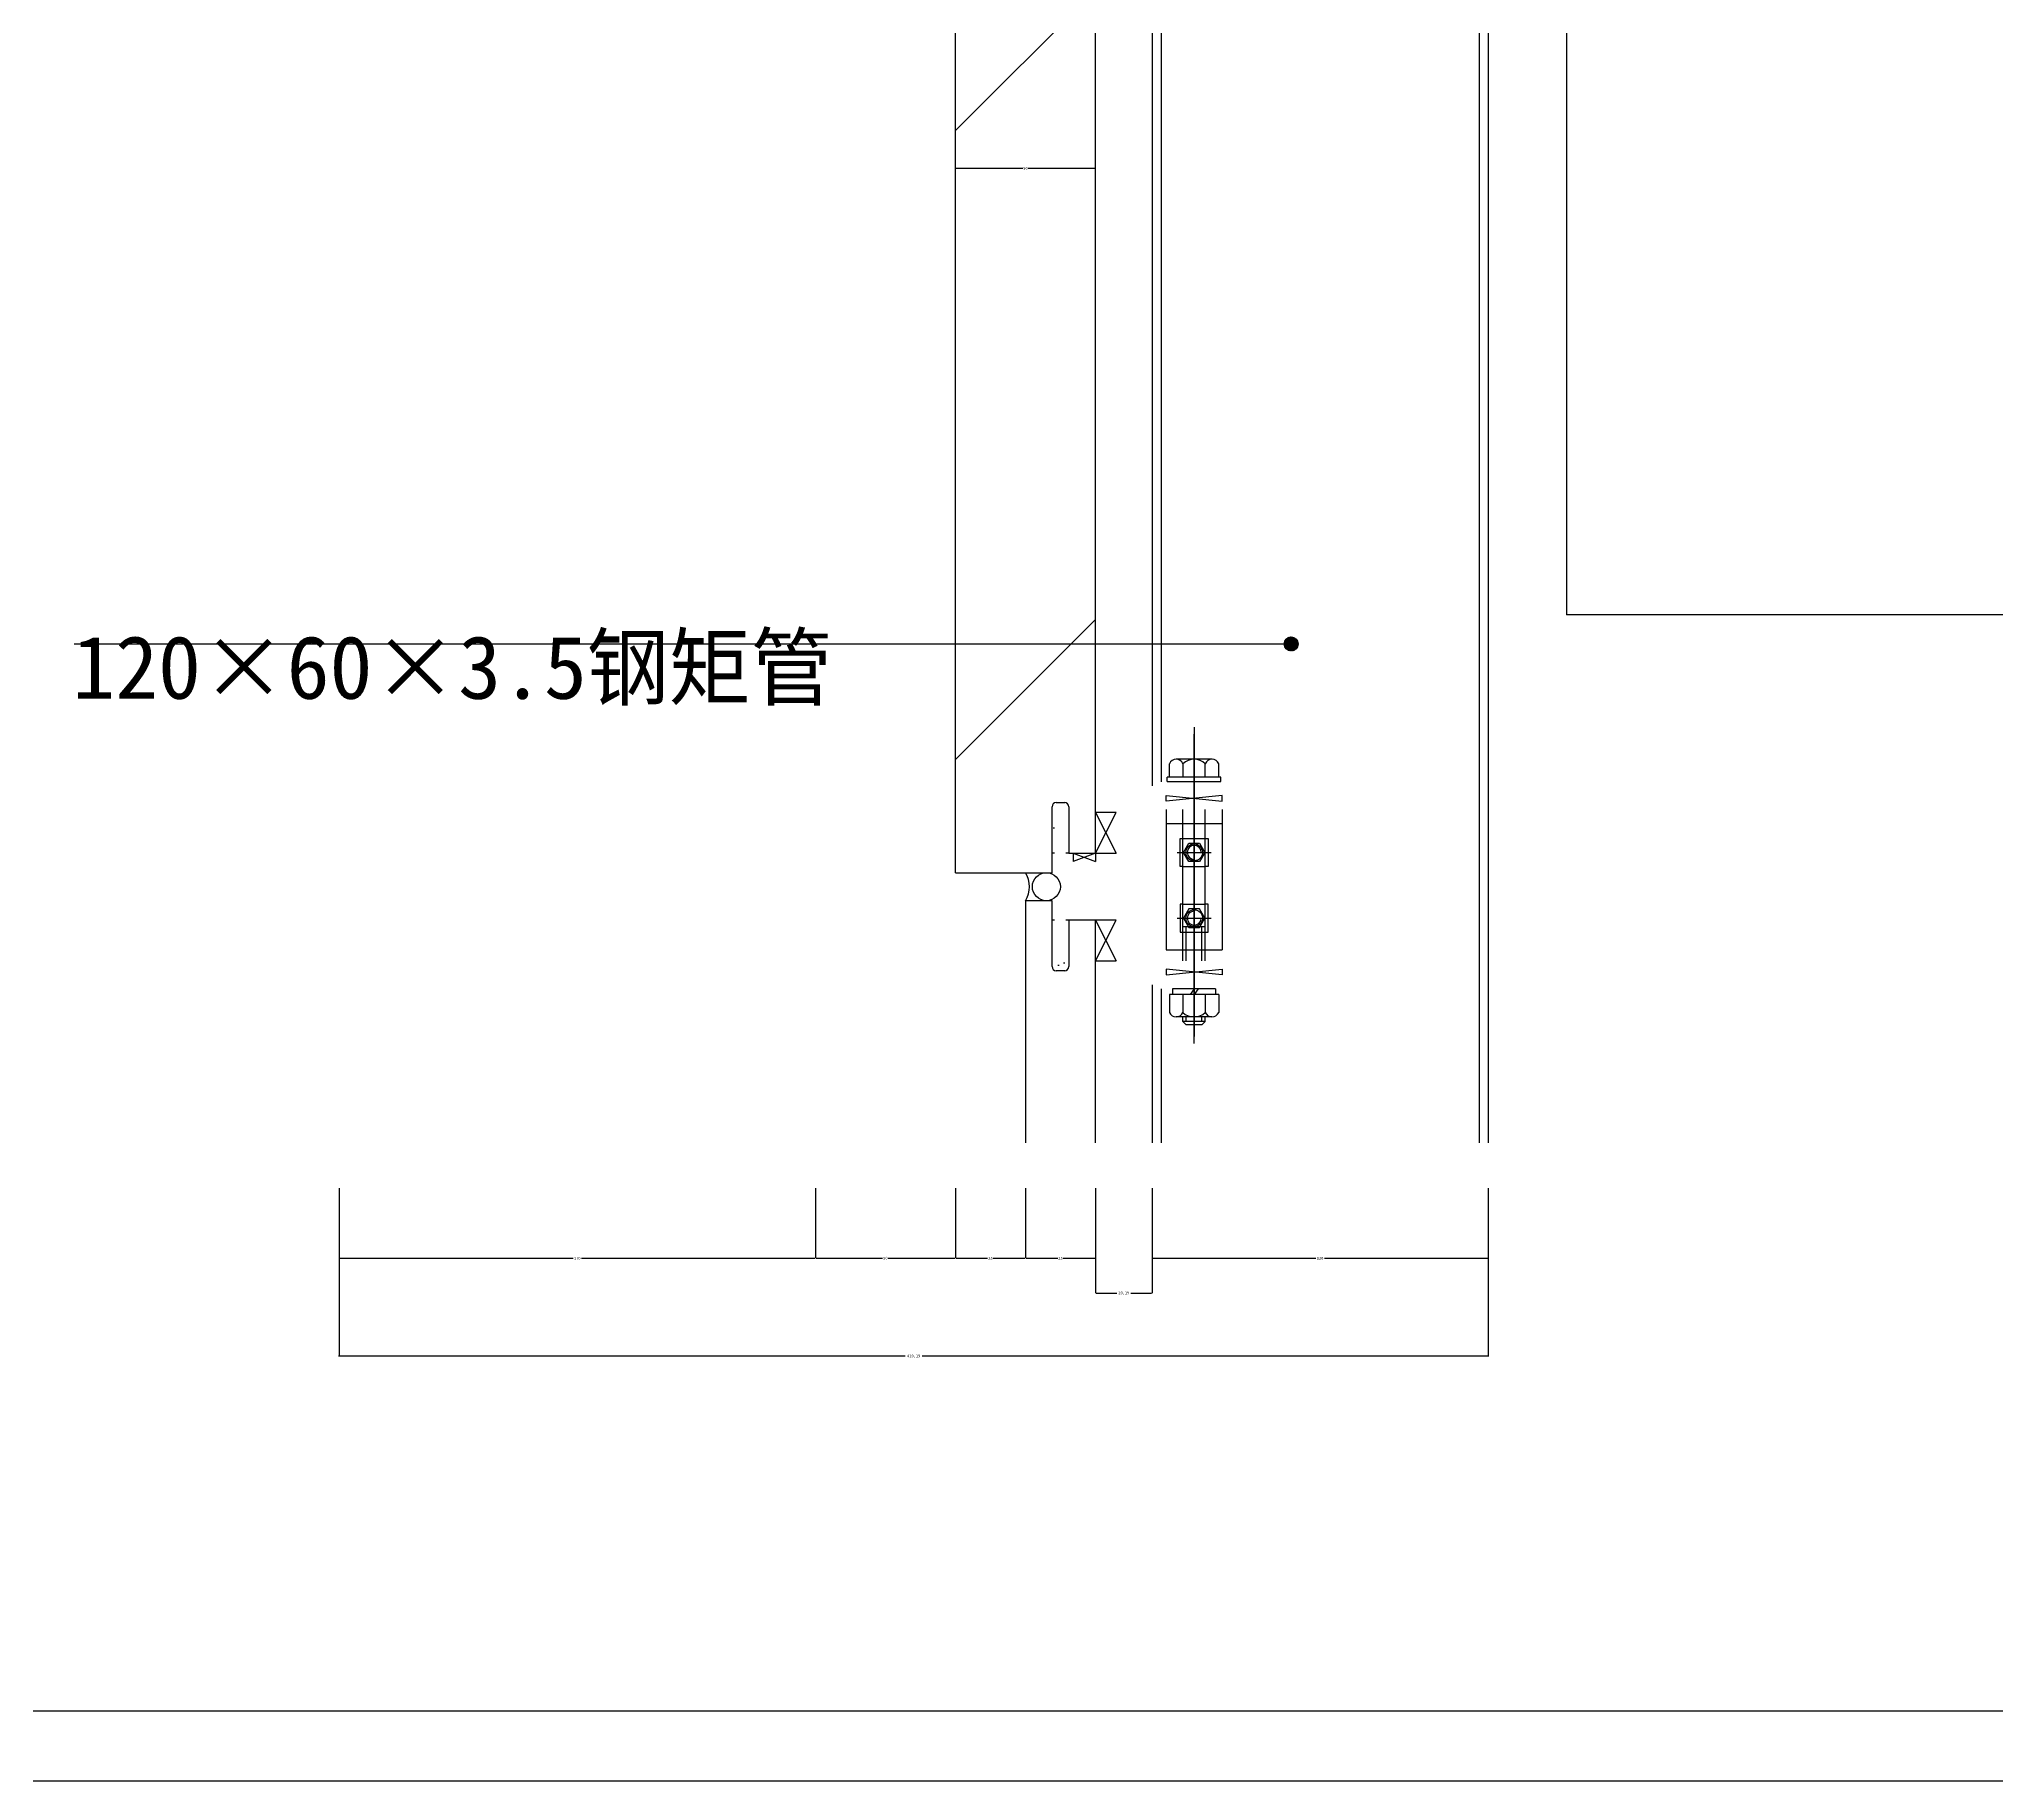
# Model space of a CAD drawing. Header units: metres. Extents: x 2331 to 4431, y 1496 to 2981.
# Drawn here: x 2880 to 3579, y 1496 to 2118 of the extents above; entities that cross this region are included whole.
import ezdxf

# ---------------------------------------------------------------- set-up
doc = ezdxf.new("R2010")
doc.units = ezdxf.units.M
for name, color, linetype in [('ASHADE', 1, 'Continuous'), ('图层1', 8, 'Continuous'), ('图框', 5, 'Continuous'), ('外形', 3, 'Continuous'), ('文字标注1', 4, 'Continuous'), ('轴线', 6, 'Continuous')]:
    doc.layers.add(name, color=color, linetype=linetype)
doc.dimstyles.get("Standard").update_dxf_attribs({"dimtxt": 2.5, "dimasz": 2.5, "dimexe": 1.25, "dimexo": 0.625, "dimtad": 1, "dimcen": 2.5, "dimazin": 3, "dimtfac": 1, "dimtmove": 0, "dimatfit": 3})

# ---------------------------------------------------------------- blocks, each defined once
blk = doc.blocks.new('_CLOSEDFILLED')
at = {"color": 0, "linetype": 'BYBLOCK'}
blk.add_solid([(-1, 0.2), (0, 0), (-1, -0.2)], dxfattribs=at)
blk = doc.blocks.new('*D1')
for p, q in [((3207.53, 2019.1), (3207.53, 2071.53)), ((3207.78, 2071.53), (3231.53, 2071.53)), ((3233.53, 2071.53), (3257.28, 2071.53)), ((3257.53, 2019.1), (3257.53, 2071.53))]:
    blk.add_line(p, q)
at = {"layer": 'Defpoints'}
for p in [(3207.53, 2071.53), (3207.53, 2019.1), (3257.53, 2019.1)]:
    blk.add_point(p, dxfattribs=at)
at = {"xscale": 0.25, "yscale": 0.25, "rotation": 180}
blk.add_blockref('_CLOSEDFILLED', (3207.53, 2071.53), dxfattribs=at)
at = {"xscale": 0.25, "yscale": 0.25}
blk.add_blockref('_CLOSEDFILLED', (3257.53, 2071.53), dxfattribs=at)
at = {"insert": (3232.53, 2071.53), "char_height": 1, "attachment_point": 5}
blk.add_mtext('50', dxfattribs=at)
blk = doc.blocks.new('*D7')
for p, q in [((2987.53, 1707.42), (2987.53, 1682.41)), ((3157.53, 1707.42), (3157.53, 1682.41)), ((2987.78, 1682.41), (3071.03, 1682.41)), ((3074.03, 1682.41), (3157.28, 1682.41))]:
    blk.add_line(p, q)
at = {"layer": 'Defpoints'}
for p in [(2987.53, 1707.42), (3157.53, 1707.42), (2987.53, 1682.41)]:
    blk.add_point(p, dxfattribs=at)
at = {"xscale": 0.25, "yscale": 0.25, "rotation": 180}
blk.add_blockref('_CLOSEDFILLED', (2987.53, 1682.41), dxfattribs=at)
at = {"xscale": 0.25, "yscale": 0.25}
blk.add_blockref('_CLOSEDFILLED', (3157.53, 1682.41), dxfattribs=at)
at = {"insert": (3072.53, 1682.41), "char_height": 1, "attachment_point": 5}
blk.add_mtext('170', dxfattribs=at)
blk = doc.blocks.new('*D8')
for p, q in [((3157.53, 1707.42), (3157.53, 1682.41)), ((3207.53, 1707.42), (3207.53, 1682.41)), ((3157.78, 1682.41), (3181.53, 1682.41)), ((3183.53, 1682.41), (3207.28, 1682.41))]:
    blk.add_line(p, q)
at = {"layer": 'Defpoints'}
for p in [(3157.53, 1707.42), (3207.53, 1707.42), (3157.53, 1682.41)]:
    blk.add_point(p, dxfattribs=at)
at = {"xscale": 0.25, "yscale": 0.25, "rotation": 180}
blk.add_blockref('_CLOSEDFILLED', (3157.53, 1682.41), dxfattribs=at)
at = {"xscale": 0.25, "yscale": 0.25}
blk.add_blockref('_CLOSEDFILLED', (3207.53, 1682.41), dxfattribs=at)
at = {"insert": (3182.53, 1682.41), "char_height": 1, "attachment_point": 5}
blk.add_mtext('50', dxfattribs=at)
blk = doc.blocks.new('*D9')
for p, q in [((3207.53, 1707.42), (3207.53, 1682.41)), ((3232.53, 1707.42), (3232.53, 1682.41)), ((3207.78, 1682.41), (3219.03, 1682.41)), ((3221.03, 1682.41), (3232.28, 1682.41))]:
    blk.add_line(p, q)
at = {"layer": 'Defpoints'}
for p in [(3207.53, 1707.42), (3232.53, 1707.42), (3207.53, 1682.41)]:
    blk.add_point(p, dxfattribs=at)
at = {"xscale": 0.25, "yscale": 0.25, "rotation": 180}
blk.add_blockref('_CLOSEDFILLED', (3207.53, 1682.41), dxfattribs=at)
at = {"xscale": 0.25, "yscale": 0.25}
blk.add_blockref('_CLOSEDFILLED', (3232.53, 1682.41), dxfattribs=at)
at = {"insert": (3220.03, 1682.41), "char_height": 1, "attachment_point": 5}
blk.add_mtext('25', dxfattribs=at)
blk = doc.blocks.new('*D10')
for p, q in [((3232.53, 1707.42), (3232.53, 1682.41)), ((3257.53, 1707.42), (3257.53, 1682.41)), ((3232.78, 1682.41), (3244.03, 1682.41)), ((3246.03, 1682.41), (3257.28, 1682.41))]:
    blk.add_line(p, q)
at = {"layer": 'Defpoints'}
for p in [(3232.53, 1707.42), (3257.53, 1707.42), (3232.53, 1682.41)]:
    blk.add_point(p, dxfattribs=at)
at = {"xscale": 0.25, "yscale": 0.25, "rotation": 180}
blk.add_blockref('_CLOSEDFILLED', (3232.53, 1682.41), dxfattribs=at)
at = {"xscale": 0.25, "yscale": 0.25}
blk.add_blockref('_CLOSEDFILLED', (3257.53, 1682.41), dxfattribs=at)
at = {"insert": (3245.03, 1682.41), "char_height": 1, "attachment_point": 5}
blk.add_mtext('25', dxfattribs=at)
blk = doc.blocks.new('*D11')
for p, q in [((3257.53, 1707.42), (3257.53, 1669.91)), ((3277.72, 1707.42), (3277.72, 1669.91)), ((3257.78, 1669.91), (3265.125, 1669.91)), ((3270.125, 1669.91), (3277.47, 1669.91))]:
    blk.add_line(p, q)
at = {"layer": 'Defpoints'}
for p in [(3257.53, 1707.42), (3277.72, 1707.42), (3257.53, 1669.91)]:
    blk.add_point(p, dxfattribs=at)
at = {"xscale": 0.25, "yscale": 0.25, "rotation": 180}
blk.add_blockref('_CLOSEDFILLED', (3257.53, 1669.91), dxfattribs=at)
at = {"xscale": 0.25, "yscale": 0.25}
blk.add_blockref('_CLOSEDFILLED', (3277.72, 1669.91), dxfattribs=at)
at = {"insert": (3267.625, 1669.91), "char_height": 1, "attachment_point": 5}
blk.add_mtext('20,19', dxfattribs=at)
blk = doc.blocks.new('*D12')
for p, q in [((3277.72, 1707.42), (3277.72, 1682.41)), ((3397.72, 1707.42), (3397.72, 1682.41)), ((3277.97, 1682.41), (3336.22, 1682.41)), ((3339.22, 1682.41), (3397.47, 1682.41))]:
    blk.add_line(p, q)
at = {"layer": 'Defpoints'}
for p in [(3277.72, 1707.42), (3397.72, 1707.42), (3277.72, 1682.41)]:
    blk.add_point(p, dxfattribs=at)
at = {"xscale": 0.25, "yscale": 0.25, "rotation": 180}
blk.add_blockref('_CLOSEDFILLED', (3277.72, 1682.41), dxfattribs=at)
at = {"xscale": 0.25, "yscale": 0.25}
blk.add_blockref('_CLOSEDFILLED', (3397.72, 1682.41), dxfattribs=at)
at = {"insert": (3337.72, 1682.41), "char_height": 1, "attachment_point": 5}
blk.add_mtext('120', dxfattribs=at)
blk = doc.blocks.new('*D13')
for p, q in [((2987.53, 1707.42), (2987.53, 1647.41)), ((3397.72, 1707.42), (3397.72, 1647.41)), ((3189.625, 1647.41), (2987.28, 1647.41)), ((3397.97, 1647.41), (3195.625, 1647.41))]:
    blk.add_line(p, q)
at = {"layer": 'Defpoints'}
for p in [(2987.53, 1707.42), (3397.72, 1707.42), (3397.72, 1647.41)]:
    blk.add_point(p, dxfattribs=at)
at = {"xscale": 0.25, "yscale": 0.25}
blk.add_blockref('_CLOSEDFILLED', (2987.53, 1647.41), dxfattribs=at)
at = {"xscale": 0.25, "yscale": 0.25, "rotation": 180}
blk.add_blockref('_CLOSEDFILLED', (3397.72, 1647.41), dxfattribs=at)
at = {"insert": (3192.625, 1647.41), "char_height": 1, "attachment_point": 5}
blk.add_mtext('410,19', dxfattribs=at)

msp = doc.modelspace()

# ---------------------------------------------------------------- hatches: boundary and pattern name
at = {"layer": 'ASHADE'}
h = msp.add_hatch(dxfattribs=at)
h.set_pattern_fill('SOLID')
h.paths.add_polyline_path([(3324.87, 1901.7, 1), (3329.87, 1901.7, 1)])
at = {"layer": '图层1'}
h = msp.add_hatch(dxfattribs=at)
h.set_pattern_fill('ANSI31', scale=200)
h.paths.add_polyline_path([(3625.72, 2833.44), (3425.72, 2833.44), (3425.72, 2612.05), (3625.72, 2612.05)])
h.paths.add_polyline_path([(3425.72, 2612.05), (3425.72, 2517.05), (3429.72, 2517.05), (3429.72, 2518.05), (3533.72, 2518.05), (3538.72, 2512.05), (3533.72, 2506.05), (3429.72, 2506.05), (3429.72, 2507.05), (3425.72, 2507.05), (3425.72, 2367.05), (3429.72, 2367.05), (3429.72, 2368.05), (3533.72, 2368.05), (3538.72, 2362.05), (3533.72, 2356.05), (3429.72, 2356.05), (3429.72, 2357.05), (3425.72, 2357.05), (3425.72, 1912.05), (3825.72, 1912.05), (3825.72, 2492.05), (3952.83, 2492.05), (3952.83, 2612.05)])
h = msp.add_hatch(dxfattribs=at)
h.set_pattern_fill('AR-CONC', scale=10)
h.paths.add_polyline_path([(3538.72, 2362.05), (3533.72, 2356.05), (3429.72, 2356.05), (3429.72, 2357.05), (3425.72, 2357.05), (3425.72, 1912.05), (3825.72, 1912.05), (3825.72, 2492.05), (3952.83, 2492.05), (3952.83, 2612.05), (3425.72, 2612.05), (3425.72, 2517.05), (3429.72, 2517.05), (3429.72, 2518.05), (3533.72, 2518.05), (3538.72, 2512.05), (3533.72, 2506.05), (3429.72, 2506.05), (3429.72, 2507.05), (3425.72, 2507.05), (3425.72, 2367.05), (3429.72, 2367.05), (3429.72, 2368.05), (3533.72, 2368.05)])
h = msp.add_hatch(dxfattribs=at)
h.set_pattern_fill('ANSI33', scale=50)
h.paths.add_polyline_path([(3257.53, 2260.05), (3235.65, 2260.05), (3235.65, 2245.55, -0.41), (3234.15, 2244.05), (3231.15, 2244.05, -0.41), (3229.65, 2245.55), (3229.65, 2310.05), (3207.53, 2310.05), (3207.53, 1820.05), (3242.03, 1820.05), (3242.03, 1843.55, -0.41), (3243.53, 1845.05), (3246.53, 1845.05, -0.41), (3248.03, 1843.55), (3248.03, 1827.05), (3257.53, 1827.05)])
h = msp.add_hatch(dxfattribs=at)
h.set_pattern_fill('AR-SAND', scale=0.5)
h.paths.add_polyline_path([(3248.03, 1843.55, 0.41), (3246.53, 1845.05), (3243.53, 1845.05, 0.41), (3242.03, 1843.55), (3242.03, 1827.05), (3242.92, 1827.05), (3242.92, 1838.72, -0.6), (3244.17, 1841.05), (3245.67, 1841.05, -0.6), (3246.92, 1838.72), (3246.92, 1827.05), (3248.03, 1827.05)])
h = msp.add_hatch(dxfattribs=at)
h.set_pattern_fill('AR-SAND')
h.paths.add_polyline_path([(3232.53, 1820.05, -0.29), (3232.53, 1810.05), (3239.99, 1810.05, -0.41), (3234.99, 1815.05, -0.41), (3239.99, 1820.05)])
h = msp.add_hatch(dxfattribs=at)
h.set_pattern_fill('ANSI37', scale=20)
h.paths.add_polyline_path([(3244.99, 1815.05, 1), (3234.99, 1815.05, 1)])
h = msp.add_hatch(dxfattribs=at)
h.set_pattern_fill('ANSI33', scale=50)
h.paths.add_polyline_path([(3232.53, 1723.59), (3257.53, 1723.59), (3257.53, 1803.05), (3248.03, 1803.05), (3248.03, 1786.55, -0.41), (3246.53, 1785.05), (3243.53, 1785.05, -0.41), (3242.03, 1786.55), (3242.03, 1810.05), (3232.53, 1810.05)])
h = msp.add_hatch(dxfattribs=at)
h.set_pattern_fill('AR-SAND', scale=0.5)
h.paths.add_polyline_path([(3248.03, 1803.05), (3246.92, 1803.05), (3246.92, 1791.38, -0.6), (3245.67, 1789.05), (3244.17, 1789.05, -0.6), (3242.92, 1791.38), (3242.92, 1803.05), (3242.03, 1803.05), (3242.03, 1786.55, 0.41), (3243.53, 1785.05), (3246.53, 1785.05, 0.41), (3248.03, 1786.55)])

# ---------------------------------------------------------------- linework, layer by layer
for p, q in [((3283.92, 1854.15), (3283.92, 1858.95)), ((3299.12, 1860.55), (3286.32, 1860.55)), ((3301.52, 1854.15), (3301.52, 1858.95)), ((3283.12, 1852.55), (3283.12, 1854.15)), ((3283.12, 1852.55), (3302.32, 1852.55)), ((3282.72, 1847.55), (3302.72, 1845.55)), ((3302.72, 1847.55), (3282.72, 1845.55)), ((3282.72, 1845.55), (3282.72, 1847.55)), ((3302.72, 1845.55), (3302.72, 1847.55)), ((3257.53, 1827.05), (3264.92, 1841.55)), ((3257.53, 1841.55), (3264.92, 1827.05)), ((3264.92, 1841.55), (3257.53, 1841.55)), ((3282.72, 1842.55), (3282.72, 1792.55)), ((3288.7, 1788.55), (3288.7, 1842.55)), ((3296.7, 1788.55), (3296.7, 1842.55)), ((3302.72, 1842.55), (3302.72, 1792.55)), ((3282.72, 1837.55), (3288.7, 1837.55)), ((3296.7, 1837.55), (3302.72, 1837.55)), ((3242.92, 1827.05), (3242.03, 1827.05)), ((3248.03, 1827.05), (3246.92, 1827.05)), ((3249.53, 1827.05), (3257.53, 1824.05)), ((3257.53, 1827.05), (3249.53, 1824.05)), ((3249.53, 1827.05), (3249.53, 1824.05)), ((3257.53, 1827.05), (3264.92, 1827.05)), ((3257.53, 1827.05), (3257.53, 1824.05)), ((3242.92, 1803.05), (3242.03, 1803.05)), ((3248.03, 1803.05), (3246.92, 1803.05)), ((3264.92, 1803.05), (3257.53, 1803.05)), ((3257.53, 1803.05), (3264.92, 1788.55)), ((3257.53, 1788.55), (3264.92, 1803.05)), ((3288.7, 1800.81), (3296.7, 1800.81)), ((3289.9, 1788.55), (3289.9, 1800.81)), ((3295.5, 1788.55), (3295.5, 1800.81)), ((3282.72, 1792.55), (3288.7, 1792.55)), ((3296.7, 1792.55), (3302.72, 1792.55)), ((3257.53, 1788.55), (3264.92, 1788.55)), ((3302.72, 1783.55), (3282.72, 1785.55)), ((3282.72, 1783.55), (3302.72, 1785.55)), ((3282.72, 1785.55), (3282.72, 1783.55)), ((3302.72, 1785.55), (3302.72, 1783.55)), ((3283.9, 1776.55), (3283.9, 1770.15)), ((3301.5, 1776.55), (3283.9, 1776.55)), ((3300.42, 1778.55), (3284.98, 1778.55)), ((3284.98, 1778.55), (3284.98, 1776.55)), ((3300.42, 1776.55), (3284.98, 1776.55)), ((3288.7, 1776.55), (3288.7, 1770.15)), ((3292.72, 1778.55), (3291.3, 1776.55)), ((3294.13, 1778.55), (3292.71, 1776.55)), ((3296.7, 1776.55), (3296.7, 1770.15)), ((3300.42, 1778.55), (3300.42, 1776.55)), ((3301.5, 1776.55), (3301.5, 1770.15)), ((3299.1, 1768.55), (3286.3, 1768.55)), ((3288.7, 1766.95), (3288.7, 1768.55)), ((3289.9, 1766.95), (3289.9, 1768.55)), ((3295.5, 1766.95), (3295.5, 1768.55)), ((3296.7, 1766.95), (3296.7, 1768.55)), ((3296.7, 1766.95), (3288.7, 1766.95)), ((3288.7, 1766.95), (3289.9, 1765.75)), ((3295.5, 1765.75), (3289.9, 1765.75)), ((3295.5, 1765.75), (3296.7, 1766.95))]:
    msp.add_line(p, q)
for points in [[(3296.72, 1854.15), (3296.72, 1858.95, 0.4), (3288.72, 1858.95), (3288.72, 1854.15)], [(3283.9, 1770.15, 0.67), (3288.7, 1770.15, 0.4), (3296.7, 1770.15, 0.67), (3301.5, 1770.15)]]:
    msp.add_lwpolyline(points, format="xyb")
for points in [[(3302.32, 1852.55), (3302.32, 1854.15), (3283.12, 1854.15)], [(3288.76, 1822.3), (3287.78, 1822.3), (3287.78, 1832.3), (3288.76, 1832.3)], [(3296.76, 1832.3), (3297.78, 1832.3), (3297.78, 1822.3), (3296.76, 1822.3)], [(3288.76, 1808.8), (3287.78, 1808.8), (3287.78, 1798.8), (3288.76, 1798.8)], [(3296.76, 1798.8), (3297.78, 1798.8), (3297.78, 1808.8), (3296.76, 1808.8)]]:
    msp.add_lwpolyline(points)
msp.add_circle((3239.99, 1815.05), 5)
for centre, radius, start, end in [((3286.32, 1857.95), 2.6, 22.62, 157.38), ((3299.12, 1857.95), 2.6, 22.62, 157.38), ((3224.65, 1815.05), 9.33, 327.61, 32.39)]:
    msp.add_arc(centre, radius, start, end)
at = {"layer": 'ASHADE'}
msp.add_line((2892.92, 1901.7), (3327.37, 1901.7), dxfattribs=at)
msp.add_circle((3327.37, 1901.7), 2.5, dxfattribs=at)
at = {"layer": '图层1'}
for p, q in [((3394.52, 2682.05), (3394.52, 1723.59)), ((3280.92, 2213.05), (3280.92, 1852.52)), ((3288.7, 1837.55), (3296.7, 1837.55)), ((3288.76, 1832.3), (3296.76, 1832.3)), ((3288.76, 1822.3), (3296.76, 1822.3)), ((3288.76, 1808.8), (3296.76, 1808.8)), ((3288.76, 1798.8), (3296.76, 1798.8)), ((3288.7, 1792.55), (3296.7, 1792.55)), ((3280.92, 1778.57), (3280.92, 1723.59)), ((2331.08, 1495.82), (4431.08, 1495.82))]:
    msp.add_line(p, q, dxfattribs=at)
for points in [[(3290.87, 1823.99), (3288.96, 1827.3), (3290.87, 1830.61), (3294.69, 1830.61), (3296.6, 1827.3), (3294.69, 1823.99)], [(3290.87, 1807.11), (3288.96, 1803.8), (3290.87, 1800.49), (3294.69, 1800.49), (3296.6, 1803.8), (3294.69, 1807.11)]]:
    msp.add_lwpolyline(points, close=True, dxfattribs=at)
for centre in [(3292.78, 1827.3), (3292.78, 1803.8)]:
    msp.add_circle(centre, 3, dxfattribs=at)
for centre, start, end in [((3292.78, 1827.3), 0, 270), ((3292.78, 1803.8), 90, 0)]:
    msp.add_arc(centre, 2.5, start, end, dxfattribs=at)
at = {"layer": '图框'}
msp.add_line((2356.08, 1520.82), (4406.08, 1520.82), dxfattribs=at)
at = {"layer": '外形'}
for p in [(3425.72, 2612.05), (3825.72, 1912.05)]:
    msp.add_line(p, (3425.72, 1912.05), dxfattribs=at)
at = {"layer": '文字标注1'}
for p, q in [((3397.72, 2356.05), (3397.72, 1723.59)), ((3207.53, 1820.05), (3207.53, 2310.05)), ((3257.53, 1827.05), (3257.53, 2263.05)), ((3277.72, 2263.05), (3277.72, 1851.05)), ((3397.72, 2006.05), (3397.72, 1912.05)), ((3243.53, 1845.05), (3246.53, 1845.05)), ((3242.03, 1820.05), (3242.03, 1843.55)), ((3248.03, 1843.55), (3248.03, 1827.05)), ((3248.03, 1827.05), (3257.53, 1827.05)), ((3207.53, 1820.05), (3242.03, 1820.05)), ((3232.53, 1810.05), (3232.53, 1723.59)), ((3242.03, 1810.05), (3232.53, 1810.05)), ((3242.03, 1786.55), (3242.03, 1810.05)), ((3257.53, 1803.05), (3248.03, 1803.05)), ((3248.03, 1803.05), (3248.03, 1786.55)), ((3257.53, 1723.59), (3257.53, 1803.05)), ((3246.53, 1785.05), (3243.53, 1785.05)), ((3277.72, 1780.05), (3277.72, 1723.59))]:
    msp.add_line(p, q, dxfattribs=at)
for centre, start, end in [((3243.53, 1843.55), 90, 180), ((3246.53, 1843.55), 0, 90), ((3243.53, 1786.55), 180, 270), ((3246.53, 1786.55), 270, 0)]:
    msp.add_arc(centre, 1.5, start, end, dxfattribs=at)
at = {"layer": '轴线'}
for p, q in [((3292.72, 1872), (3292.72, 1761.54)), ((3292.72, 1759.1), (3292.72, 1869.55)), ((3292.78, 1821.26), (3292.78, 1833.34)), ((3286.74, 1827.3), (3298.82, 1827.3)), ((3286.74, 1803.8), (3298.82, 1803.8)), ((3292.78, 1809.84), (3292.78, 1797.76))]:
    msp.add_line(p, q, dxfattribs=at)

# ---------------------------------------------------------------- texts
at = {"layer": 'ASHADE', "insert": (2892.27, 1904.63), "char_height": 22.5, "attachment_point": 1}
msp.add_mtext('120×60×3.5钢矩管', dxfattribs=at)

# ---------------------------------------------------------------- dimensions: what is measured, and where the dimension line sits
for base, p1, p2, picture, middle in [((3207.53, 2071.53), (3207.53, 2019.1), (3257.53, 2019.1), '*D1', (3232.53, 2071.53)), ((3397.72, 1647.41), (3397.72, 1707.42), (2987.53, 1707.42), '*D13', (3192.625, 1647.41)), ((2987.53, 1682.41), (2987.53, 1707.42), (3157.53, 1707.42), '*D7', (3072.53, 1682.41)), ((3157.53, 1682.41), (3157.53, 1707.42), (3207.53, 1707.42), '*D8', (3182.53, 1682.41)), ((3207.53, 1682.41), (3207.53, 1707.42), (3232.53, 1707.42), '*D9', (3220.03, 1682.41)), ((3232.53, 1682.41), (3232.53, 1707.42), (3257.53, 1707.42), '*D10', (3245.03, 1682.41)), ((3257.53, 1669.91), (3257.53, 1707.42), (3277.72, 1707.42), '*D11', (3267.625, 1669.91)), ((3277.72, 1682.41), (3277.72, 1707.42), (3397.72, 1707.42), '*D12', (3337.72, 1682.41))]:
    dim = msp.add_linear_dim(base=base, p1=p1, p2=p2, dimstyle='Standard')
    dim.commit()
    dim.dimension.update_dxf_attribs({"geometry": picture, "text_midpoint": middle})

doc.saveas('drawing.dxf')
